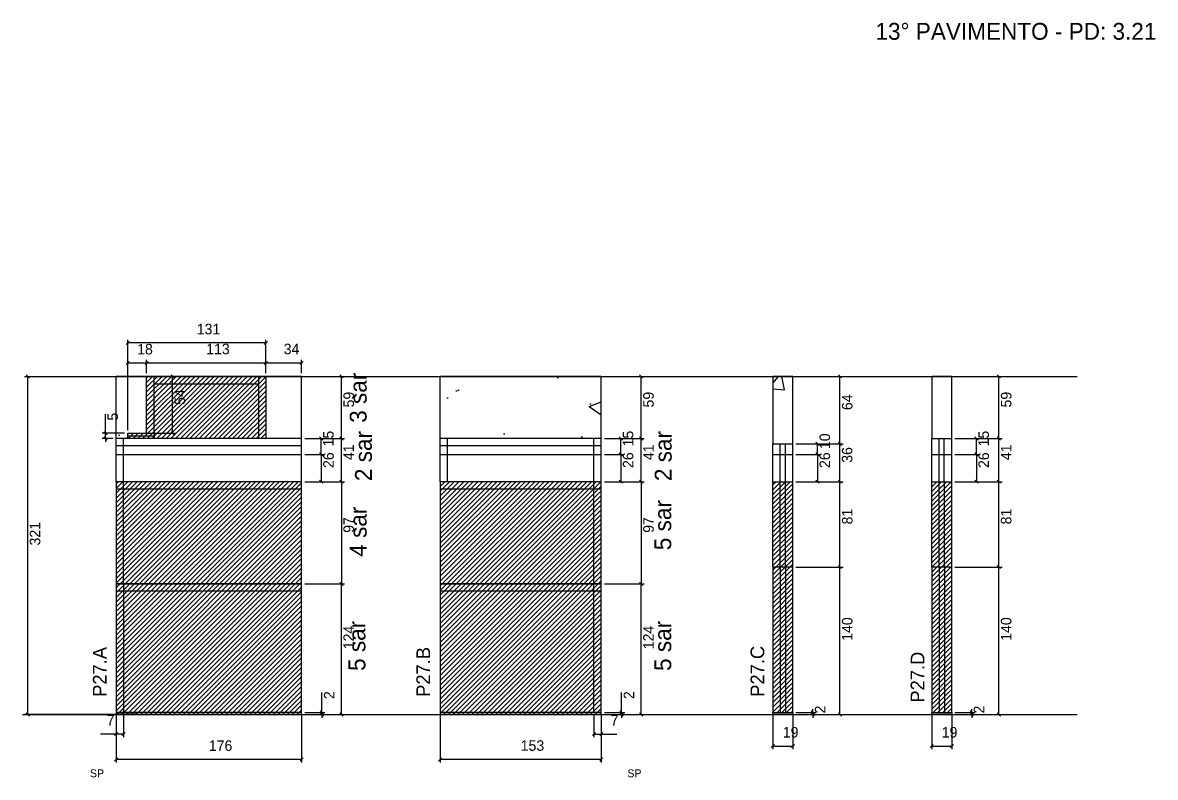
# Model space of a CAD drawing. Header units: metres. Extents: x 4937 to 9017, y 4087 to 4819.
# Drawn here: x 6357 to 7432, y 4088 to 4805 of the extents above; entities that cross this region are included whole.
import ezdxf

# ---------------------------------------------------------------- set-up
doc = ezdxf.new("R2010")
doc.units = ezdxf.units.M
for name, color, linetype in [('COTA', 7, 'Continuous'), ('Hachura', 7, 'Continuous'), ('NIVEL 2° PAV.', 7, 'Continuous'), ('NOMENCLATURA', 7, 'Continuous'), ('Nível', 7, 'Continuous'), ('Painéis', 7, 'Continuous'), ('SARR_2.2x7', 7, 'Continuous'), ('SARR_EDITAR', 7, 'Continuous'), ('texto', 7, 'Continuous'), ('Texto Seção', 7, 'Continuous')]:
    doc.layers.add(name, color=color, linetype=linetype)

msp = doc.modelspace()

# ---------------------------------------------------------------- hatches: boundary and pattern name
at = {"layer": 'COTA'}
h = msp.add_hatch(dxfattribs=at)
h.set_pattern_fill('AR-CONC')
h.paths.add_polyline_path([(6445.7, 4409.8), (6456.7, 4409.8), (6456.7, 4414.8), (6474.7, 4414.8), (6474.7, 4468.8), (6445.7, 4468.8), (6445.7, 4409.8)])
h = msp.add_hatch(dxfattribs=at)
h.set_pattern_fill('AR-CONC')
h.paths.add_polyline_path([(6621.7, 4409.8), (6621.7, 4468.8), (6587.7, 4468.8), (6587.7, 4409.8), (6621.7, 4409.8)])
h = msp.add_hatch(dxfattribs=at)
h.set_pattern_fill('AR-CONC')
h.paths.add_polyline_path([(6906.1, 4409.8), (6906.1, 4468.8), (6753.1, 4468.8), (6753.1, 4409.8), (6906.1, 4409.8)])
h = msp.add_hatch(dxfattribs=at)
h.set_pattern_fill('AR-CONC')
h.paths.add_polyline_path([(7087.8, 4468.8), (7068.8, 4468.8), (7068.8, 4404.8), (7087.8, 4404.8), (7087.8, 4468.8)])
h = msp.add_hatch(dxfattribs=at)
h.set_pattern_fill('AR-CONC')
h.paths.add_polyline_path([(7238.6, 4468.8), (7219.6, 4468.8), (7219.6, 4409.8), (7238.6, 4409.8), (7238.6, 4468.8)])
at = {"layer": 'Hachura'}
h = msp.add_hatch(dxfattribs=at)
h.set_pattern_fill('ANSI31')
h.paths.add_polyline_path([(6474.7, 4468.8), (6474.7, 4414.8), (6456.7, 4414.8), (6456.7, 4409.8), (6587.7, 4409.8), (6587.7, 4468.8), (6474.7, 4468.8)])
h = msp.add_hatch(dxfattribs=at)
h.set_pattern_fill('ANSI31')
h.paths.add_polyline_path([(6621.7, 4368.8), (6445.7, 4368.8), (6445.7, 4147.8), (6621.7, 4147.8), (6621.7, 4368.8)])
h = msp.add_hatch(dxfattribs=at)
h.set_pattern_fill('ANSI31')
h.paths.add_polyline_path([(6906.1, 4368.8), (6753.1, 4368.8), (6753.1, 4147.8), (6906.1, 4147.8), (6906.1, 4368.8)])
h = msp.add_hatch(dxfattribs=at)
h.set_pattern_fill('ANSI31')
h.paths.add_polyline_path([(7087.8, 4368.8), (7068.8, 4368.8), (7068.8, 4149.8), (7087.8, 4149.8), (7087.8, 4368.8)])
h = msp.add_hatch(dxfattribs=at)
h.set_pattern_fill('ANSI31')
h.paths.add_polyline_path([(7238.6, 4368.8), (7219.6, 4368.8), (7219.6, 4149.8), (7238.6, 4149.8), (7238.6, 4368.8)])

# ---------------------------------------------------------------- linework, layer by layer
at = {"layer": 'COTA', "color": 4, "lineweight": 25}
for p, q in [((6456.7, 4471.8), (6456.7, 4503.5)), ((6587.7, 4471.8), (6587.7, 4503.5)), ((6587.7, 4500.5), (6456.7, 4500.5)), ((6456.7, 4417.8), (6456.7, 4484.5)), ((6474.7, 4471.8), (6474.7, 4484.5)), ((6474.7, 4471.8), (6474.7, 4484.5)), ((6587.7, 4471.8), (6587.7, 4484.5)), ((6587.7, 4471.8), (6587.7, 4484.5)), ((6621.7, 4471.8), (6621.7, 4484.5)), ((6456.7, 4481.5), (6474.7, 4481.5)), ((6474.7, 4481.5), (6587.7, 4481.5)), ((6587.7, 4481.5), (6621.7, 4481.5)), ((6477.7, 4468.8), (6502.3, 4468.8)), ((6499.3, 4414.8), (6499.3, 4468.8)), ((6624.7, 4468.8), (6662.5, 4468.8)), ((6659.5, 4409.8), (6659.5, 4468.8)), ((6909.1, 4468.8), (6946.9, 4468.8)), ((6943.9, 4409.8), (6943.9, 4468.8)), ((7090.8, 4468.8), (7135.5, 4468.8)), ((7132.5, 4404.8), (7132.5, 4468.8)), ((7241.6, 4468.8), (7286.3, 4468.8)), ((7283.3, 4409.8), (7283.3, 4468.8)), ((6435.6, 4414.8), (6435.6, 4432.9)), ((6453.7, 4414.8), (6432.6, 4414.8)), ((6442.7, 4409.8), (6432.6, 4409.8)), ((6435.6, 4409.8), (6435.6, 4414.8)), ((6435.6, 4409.8), (6435.6, 4406.8)), ((6477.7, 4414.8), (6502.3, 4414.8)), ((6624.7, 4409.8), (6662.5, 4409.8)), ((6909.1, 4409.8), (6946.9, 4409.8)), ((7241.6, 4409.8), (7286.3, 4409.8)), ((7090.8, 4404.8), (7135.5, 4404.8)), ((6624.7, 4368.8), (6662.5, 4368.8)), ((6659.5, 4368.8), (6659.5, 4271.8)), ((6909.1, 4368.8), (6946.9, 4368.8)), ((6943.9, 4368.8), (6943.9, 4271.8)), ((7090.8, 4368.8), (7135.5, 4368.8)), ((7132.5, 4287.8), (7132.5, 4368.8)), ((7241.6, 4368.8), (7286.3, 4368.8)), ((7283.3, 4287.8), (7283.3, 4368.8)), ((7090.8, 4287.8), (7135.5, 4287.8)), ((7090.8, 4287.8), (7135.5, 4287.8)), ((7132.5, 4147.8), (7132.5, 4287.8)), ((7241.6, 4287.8), (7286.3, 4287.8)), ((7241.6, 4287.8), (7286.3, 4287.8)), ((7283.3, 4147.8), (7283.3, 4287.8)), ((6624.7, 4271.8), (6662.5, 4271.8)), ((6624.7, 4271.8), (6662.5, 4271.8)), ((6659.5, 4147.8), (6659.5, 4271.8)), ((6909.1, 4271.8), (6946.9, 4271.8)), ((6909.1, 4271.8), (6946.9, 4271.8)), ((6943.9, 4147.8), (6943.9, 4271.8)), ((6640.9, 4149.8), (6640.9, 4168.6)), ((6925.3, 4149.8), (6925.3, 4168.6)), ((6624.7, 4149.8), (6643.9, 4149.8)), ((6640.9, 4147.8), (6640.9, 4149.8)), ((6909.1, 4149.8), (6928.3, 4149.8)), ((6925.3, 4147.8), (6925.3, 4149.8)), ((7090.8, 4149.8), (7109.7, 4149.8)), ((7106.7, 4149.8), (7106.7, 4152.8)), ((7106.7, 4147.8), (7106.7, 4149.8)), ((7241.6, 4149.8), (7260.5, 4149.8)), ((7257.5, 4149.8), (7257.5, 4152.8)), ((7257.5, 4147.8), (7257.5, 4149.8)), ((6445.7, 4146.8), (6445.7, 4102.2)), ((6445.7, 4144.8), (6445.7, 4126.3)), ((6452.7, 4146.8), (6452.7, 4126.3)), ((6621.7, 4146.8), (6621.7, 4102.2)), ((6624.7, 4147.8), (6643.9, 4147.8)), ((6624.7, 4147.8), (6662.5, 4147.8)), ((6640.9, 4147.8), (6640.9, 4144.8)), ((6753.1, 4146.8), (6753.1, 4102.2)), ((6899.1, 4146.8), (6899.1, 4126.3)), ((6906.1, 4146.8), (6906.1, 4102.2)), ((6906.1, 4144.8), (6906.1, 4126.3)), ((6909.1, 4147.8), (6928.3, 4147.8)), ((6909.1, 4147.8), (6946.9, 4147.8)), ((6925.3, 4147.8), (6925.3, 4144.8)), ((7068.8, 4146.8), (7068.8, 4114.9)), ((7087.8, 4146.8), (7087.8, 4114.9)), ((7090.8, 4147.8), (7109.7, 4147.8)), ((7090.8, 4147.8), (7135.5, 4147.8)), ((7106.7, 4147.8), (7106.7, 4144.8)), ((7219.6, 4146.8), (7219.6, 4114.9)), ((7238.6, 4146.8), (7238.6, 4114.9)), ((7241.6, 4147.8), (7260.5, 4147.8)), ((7241.6, 4147.8), (7286.3, 4147.8)), ((7257.5, 4147.8), (7257.5, 4144.8)), ((6445.7, 4129.3), (6430.9, 4129.3)), ((6452.7, 4129.3), (6445.7, 4129.3)), ((6899.1, 4129.3), (6906.1, 4129.3)), ((6906.1, 4129.3), (6920.8, 4129.3)), ((7068.8, 4117.9), (7087.8, 4117.9)), ((7219.6, 4117.9), (7238.6, 4117.9)), ((6621.7, 4105.2), (6445.7, 4105.2)), ((6906.1, 4105.2), (6753.1, 4105.2))]:
    msp.add_line(p, q, dxfattribs=at)
at = {"layer": 'COTA', "color": 0, "lineweight": 25}
for p, q in [((6458.2, 4502), (6455.2, 4499)), ((6586.2, 4499), (6589.2, 4502)), ((6458.2, 4483), (6455.2, 4480)), ((6473.2, 4480), (6476.2, 4483)), ((6476.2, 4483), (6473.2, 4480)), ((6586.2, 4480), (6589.2, 4483)), ((6589.2, 4483), (6586.2, 4480)), ((6620.2, 4480), (6623.2, 4483)), ((6500.8, 4467.3), (6497.8, 4470.3)), ((6661, 4467.3), (6658, 4470.3)), ((6945.4, 4467.3), (6942.4, 4470.3)), ((7134, 4467.3), (7131, 4470.3)), ((7284.8, 4467.3), (7281.8, 4470.3)), ((6434.1, 4416.3), (6437.1, 4413.3)), ((6437.1, 4408.3), (6434.1, 4411.3)), ((6497.8, 4416.3), (6500.8, 4413.3)), ((6658, 4411.3), (6661, 4408.3)), ((6942.4, 4411.3), (6945.4, 4408.3)), ((7281.8, 4411.3), (7284.8, 4408.3)), ((7131, 4406.3), (7134, 4403.3)), ((6661, 4367.3), (6658, 4370.3)), ((6945.4, 4367.3), (6942.4, 4370.3)), ((7134, 4367.3), (7131, 4370.3)), ((7284.8, 4367.3), (7281.8, 4370.3)), ((7134, 4286.3), (7131, 4289.3)), ((7131, 4289.3), (7134, 4286.3)), ((7284.8, 4286.3), (7281.8, 4289.3)), ((7281.8, 4289.3), (7284.8, 4286.3)), ((6661, 4270.3), (6658, 4273.3)), ((6658, 4273.3), (6661, 4270.3)), ((6945.4, 4270.3), (6942.4, 4273.3)), ((6942.4, 4273.3), (6945.4, 4270.3)), ((6639.4, 4151.3), (6642.4, 4148.3)), ((6642.4, 4146.3), (6639.4, 4149.3)), ((6658, 4149.3), (6661, 4146.3)), ((6923.8, 4151.3), (6926.8, 4148.3)), ((6926.8, 4146.3), (6923.8, 4149.3)), ((6942.4, 4149.3), (6945.4, 4146.3)), ((7105.2, 4151.3), (7108.2, 4148.3)), ((7108.2, 4146.3), (7105.2, 4149.3)), ((7131, 4149.3), (7134, 4146.3)), ((7256, 4151.3), (7259, 4148.3)), ((7259, 4146.3), (7256, 4149.3)), ((7281.8, 4149.3), (7284.8, 4146.3)), ((6447.2, 4130.8), (6444.2, 4127.8)), ((6451.2, 4127.8), (6454.2, 4130.8)), ((6900.6, 4130.8), (6897.6, 4127.8)), ((6904.6, 4127.8), (6907.6, 4130.8)), ((7070.3, 4119.4), (7067.3, 4116.4)), ((7086.3, 4116.4), (7089.3, 4119.4)), ((7221.1, 4119.4), (7218.1, 4116.4)), ((7237.1, 4116.4), (7240.1, 4119.4)), ((6447.2, 4106.7), (6444.2, 4103.7)), ((6620.2, 4103.7), (6623.2, 4106.7)), ((6754.6, 4106.7), (6751.6, 4103.7)), ((6904.6, 4103.7), (6907.6, 4106.7))]:
    msp.add_line(p, q, dxfattribs=at)
at = {"layer": 'COTA', "color": 241, "lineweight": 25}
for p, q in [((6474.7, 4468.8), (6445.7, 4468.8)), ((6445.7, 4409.8), (6445.7, 4468.8)), ((6621.7, 4468.8), (6587.7, 4468.8)), ((6621.7, 4409.8), (6621.7, 4468.8)), ((6906.1, 4468.8), (6753.1, 4468.8)), ((6753.1, 4409.8), (6753.1, 4468.8)), ((6906.1, 4409.8), (6906.1, 4468.8))]:
    msp.add_line(p, q, dxfattribs=at)
for points in [[(7087.8, 4404.8), (7087.8, 4468.8), (7068.8, 4468.8), (7068.8, 4404.8)], [(7238.6, 4409.8), (7238.6, 4468.8), (7219.6, 4468.8), (7219.6, 4409.8)]]:
    msp.add_lwpolyline(points, dxfattribs=at)
at = {"layer": 'NIVEL 2° PAV.', "color": 4, "lineweight": 25}
for p, q in [((6358.7, 4468.8), (6364.9, 4468.8)), ((6361.9, 4147.8), (6361.9, 4468.8)), ((6466.4, 4147.8), (6358.9, 4147.8))]:
    msp.add_line(p, q, dxfattribs=at)
at = {"layer": 'NIVEL 2° PAV.', "color": 0, "lineweight": 25}
for p, q in [((6363.4, 4467.3), (6360.4, 4470.3)), ((6360.4, 4149.3), (6363.4, 4146.3))]:
    msp.add_line(p, q, dxfattribs=at)
at = {"layer": 'Nível', "color": 4, "lineweight": 25}
for p, q in [((6364.9, 4468.8), (7357.7, 4468.8)), ((6357, 4147.8), (7357.7, 4147.8))]:
    msp.add_line(p, q, dxfattribs=at)
at = {"layer": 'Painéis', "color": 200, "lineweight": 25}
for p, q in [((6474.7, 4414.8), (6474.7, 4468.8)), ((6587.7, 4468.8), (6474.7, 4468.8)), ((6587.7, 4468.8), (6587.7, 4409.8)), ((6621.7, 4409.8), (6445.7, 4409.8)), ((6445.7, 4368.8), (6445.7, 4409.8)), ((6456.7, 4414.8), (6474.7, 4414.8)), ((6456.7, 4409.8), (6456.7, 4414.8)), ((6621.7, 4368.8), (6621.7, 4409.8)), ((6906.1, 4409.8), (6753.1, 4409.8)), ((6753.1, 4368.8), (6753.1, 4409.8)), ((6906.1, 4368.8), (6906.1, 4409.8)), ((7219.6, 4409.8), (7238.6, 4409.8)), ((7219.6, 4368.8), (7219.6, 4409.8)), ((7238.6, 4368.8), (7238.6, 4409.8)), ((7068.8, 4404.8), (7087.8, 4404.8)), ((7068.8, 4368.8), (7068.8, 4404.8)), ((7087.8, 4368.8), (7087.8, 4404.8)), ((6445.7, 4394.8), (6621.7, 4394.8)), ((6753.1, 4394.8), (6906.1, 4394.8)), ((7068.8, 4394.8), (7087.8, 4394.8)), ((7219.6, 4394.8), (7238.6, 4394.8)), ((6445.7, 4368.8), (6445.7, 4271.8)), ((6621.7, 4368.8), (6445.7, 4368.8)), ((6621.7, 4271.8), (6621.7, 4368.8)), ((6753.1, 4368.8), (6753.1, 4271.8)), ((6906.1, 4368.8), (6753.1, 4368.8)), ((6906.1, 4271.8), (6906.1, 4368.8)), ((7068.8, 4287.8), (7068.8, 4368.8)), ((7068.8, 4368.8), (7087.8, 4368.8)), ((7087.8, 4287.8), (7087.8, 4368.8)), ((7219.6, 4287.8), (7219.6, 4368.8)), ((7219.6, 4368.8), (7238.6, 4368.8)), ((7238.6, 4287.8), (7238.6, 4368.8)), ((7068.8, 4287.8), (7068.8, 4149.8)), ((7087.8, 4287.8), (7068.8, 4287.8)), ((7087.8, 4149.8), (7087.8, 4287.8)), ((7219.6, 4287.8), (7219.6, 4149.8)), ((7238.6, 4287.8), (7219.6, 4287.8)), ((7238.6, 4149.8), (7238.6, 4287.8)), ((6445.7, 4271.8), (6445.7, 4147.8)), ((6445.7, 4271.8), (6621.7, 4271.8)), ((6621.7, 4271.8), (6445.7, 4271.8)), ((6621.7, 4147.8), (6621.7, 4271.8)), ((6753.1, 4271.8), (6753.1, 4147.8)), ((6753.1, 4271.8), (6906.1, 4271.8)), ((6906.1, 4271.8), (6753.1, 4271.8)), ((6906.1, 4147.8), (6906.1, 4271.8)), ((6445.7, 4149.8), (6621.7, 4149.8)), ((6753.1, 4149.8), (6906.1, 4149.8)), ((7068.8, 4149.8), (7087.8, 4149.8)), ((7219.6, 4149.8), (7238.6, 4149.8))]:
    msp.add_line(p, q, dxfattribs=at)
at = {"layer": 'Painéis', "color": 4, "lineweight": 25}
for p, q in [((6624.7, 4409.8), (6662.5, 4409.8)), ((6624.7, 4409.8), (6643.3, 4409.8)), ((6640.3, 4394.8), (6640.3, 4409.8)), ((6659.5, 4368.8), (6659.5, 4409.8)), ((6909.1, 4409.8), (6946.9, 4409.8)), ((6909.1, 4409.8), (6927.6, 4409.8)), ((6924.6, 4394.8), (6924.6, 4409.8)), ((6943.9, 4368.8), (6943.9, 4409.8)), ((7241.6, 4409.8), (7286.3, 4409.8)), ((7241.6, 4409.8), (7265, 4409.8)), ((7262, 4394.8), (7262, 4409.8)), ((7283.3, 4368.8), (7283.3, 4409.8)), ((7090.8, 4404.8), (7135.5, 4404.8)), ((7090.8, 4404.8), (7114.2, 4404.8)), ((7111.2, 4394.8), (7111.2, 4404.8)), ((7132.5, 4368.8), (7132.5, 4404.8)), ((6624.7, 4394.8), (6643.3, 4394.8)), ((6624.7, 4394.8), (6643.3, 4394.8)), ((6640.3, 4394.8), (6640.3, 4368.8)), ((6909.1, 4394.8), (6927.6, 4394.8)), ((6909.1, 4394.8), (6927.6, 4394.8)), ((6924.6, 4394.8), (6924.6, 4368.8)), ((7090.8, 4394.8), (7114.2, 4394.8)), ((7090.8, 4394.8), (7114.2, 4394.8)), ((7111.2, 4394.8), (7111.2, 4368.8)), ((7241.6, 4394.8), (7265, 4394.8)), ((7241.6, 4394.8), (7265, 4394.8)), ((7262, 4394.8), (7262, 4368.8)), ((6624.7, 4368.8), (6662.5, 4368.8)), ((6624.7, 4368.8), (6643.3, 4368.8)), ((6909.1, 4368.8), (6946.9, 4368.8)), ((6909.1, 4368.8), (6927.6, 4368.8)), ((7090.8, 4368.8), (7135.5, 4368.8)), ((7090.8, 4368.8), (7114.2, 4368.8)), ((7241.6, 4368.8), (7286.3, 4368.8)), ((7241.6, 4368.8), (7265, 4368.8))]:
    msp.add_line(p, q, dxfattribs=at)
at = {"layer": 'Painéis', "color": 0, "lineweight": 25}
for p, q in [((6641.8, 4408.3), (6638.8, 4411.3)), ((6661, 4408.3), (6658, 4411.3)), ((6926.1, 4408.3), (6923.1, 4411.3)), ((6945.4, 4408.3), (6942.4, 4411.3)), ((7263.5, 4408.3), (7260.5, 4411.3)), ((7284.8, 4408.3), (7281.8, 4411.3)), ((6641.8, 4393.3), (6638.8, 4396.3)), ((6638.8, 4396.3), (6641.8, 4393.3)), ((6926.1, 4393.3), (6923.1, 4396.3)), ((6923.1, 4396.3), (6926.1, 4393.3)), ((7112.7, 4403.3), (7109.7, 4406.3)), ((7112.7, 4393.3), (7109.7, 4396.3)), ((7109.7, 4396.3), (7112.7, 4393.3)), ((7134, 4403.3), (7131, 4406.3)), ((7263.5, 4393.3), (7260.5, 4396.3)), ((7260.5, 4396.3), (7263.5, 4393.3)), ((6638.8, 4370.3), (6641.8, 4367.3)), ((6658, 4370.3), (6661, 4367.3)), ((6923.1, 4370.3), (6926.1, 4367.3)), ((6942.4, 4370.3), (6945.4, 4367.3)), ((7109.7, 4370.3), (7112.7, 4367.3)), ((7131, 4370.3), (7134, 4367.3)), ((7260.5, 4370.3), (7263.5, 4367.3)), ((7281.8, 4370.3), (7284.8, 4367.3))]:
    msp.add_line(p, q, dxfattribs=at)
at = {"layer": 'Painéis', "color": 200, "lineweight": 25}
for points in [[(6621.7, 4149.8), (6445.7, 4149.8), (6445.7, 4147.8), (6621.7, 4147.8)], [(6906.1, 4149.8), (6753.1, 4149.8), (6753.1, 4147.8), (6906.1, 4147.8)], [(7068.8, 4149.8), (7087.8, 4149.8), (7087.8, 4147.8), (7068.8, 4147.8)], [(7219.6, 4149.8), (7238.6, 4149.8), (7238.6, 4147.8), (7219.6, 4147.8)]]:
    msp.add_lwpolyline(points, close=True, dxfattribs=at)
at = {"layer": 'SARR_2.2x7', "color": 40, "lineweight": 25}
for p, q in [((6481.7, 4414.8), (6481.7, 4468.8)), ((6481.7, 4461.8), (6580.7, 4461.8)), ((6580.7, 4468.8), (6580.7, 4409.8)), ((6452.7, 4368.8), (6452.7, 4409.8)), ((6474.7, 4414.8), (6481.7, 4414.8)), ((6760.1, 4368.8), (6760.1, 4409.8)), ((6899.1, 4368.8), (6899.1, 4409.8)), ((7226.6, 4368.8), (7226.6, 4409.8)), ((7231.5, 4368.8), (7231.5, 4409.8)), ((6621.7, 4402.8), (6445.7, 4402.8)), ((6906.1, 4402.8), (6753.1, 4402.8)), ((7075.8, 4368.8), (7075.8, 4404.8)), ((7080.7, 4368.8), (7080.7, 4404.8)), ((6452.7, 4271.8), (6452.7, 4368.8)), ((6899.1, 4271.8), (6899.1, 4368.8)), ((7075.8, 4287.8), (7075.8, 4368.8)), ((7080.8, 4287.8), (7080.8, 4368.8)), ((7226.6, 4287.8), (7226.6, 4368.8)), ((7231.6, 4287.8), (7231.6, 4368.8)), ((6621.7, 4361.8), (6445.7, 4361.8)), ((6906.1, 4361.8), (6753.1, 4361.8)), ((7075.8, 4287.8), (7075.8, 4149.8)), ((7080.8, 4287.8), (7080.8, 4149.8)), ((7226.6, 4287.8), (7226.6, 4149.8)), ((7231.6, 4287.8), (7231.6, 4149.8)), ((6452.7, 4271.8), (6452.7, 4147.8)), ((6899.1, 4149.8), (6899.1, 4271.8)), ((6621.7, 4264.8), (6445.7, 4264.8)), ((6906.1, 4264.8), (6753.1, 4264.8))]:
    msp.add_line(p, q, dxfattribs=at)
at = {"layer": 'SARR_EDITAR', "color": 141, "lineweight": 25}
for p, q in [((6456.7, 4412.3), (6481.7, 4412.3)), ((6481.7, 4414.8), (6481.7, 4409.8))]:
    msp.add_line(p, q, dxfattribs=at)

# ---------------------------------------------------------------- texts
at = {"layer": 'COTA', "color": 240, "lineweight": 25}
for s, p in [('131', (6522.2, 4508.7)), ('18', (6465.7, 4489.6)), ('113', (6531.2, 4489.8)), ('34', (6604.7, 4489.8)), ('7', (6436.8, 4137.4)), ('7', (6914.9, 4137.4)), ('19', (7078.3, 4126)), ('19', (7229.1, 4126)), ('176', (6533.7, 4113.3)), ('153', (6829.6, 4113.4))]:
    msp.add_text(s, height=10, dxfattribs=at).set_placement(p)
for s, p in [('54', (6511.2, 4441.8)), ('59', (6671.4, 4439.3)), ('59', (6955.8, 4439.3)), ('64', (7144.4, 4436.8)), ('59', (7295.2, 4439.3)), ('5', (6447.5, 4426.8)), ('81', (7144.4, 4328.3)), ('81', (7295.2, 4328.3)), ('97', (6671.4, 4320.3)), ('97', (6955.8, 4320.3)), ('140', (7144.4, 4217.8)), ('140', (7295.2, 4217.8)), ('124', (6671.4, 4209.8)), ('124', (6955.8, 4209.8)), ('2', (6652.9, 4162.5)), ('2', (6937.3, 4162.5)), ('2', (7118.7, 4148.8)), ('2', (7269.5, 4148.8))]:
    msp.add_text(s, height=10, rotation=90, dxfattribs=at).set_placement(p)
at = {"layer": 'NIVEL 2° PAV.', "color": 240, "lineweight": 25}
msp.add_text('321', height=10, rotation=90, dxfattribs=at).set_placement((6373.7, 4308.3))
at = {"layer": 'NOMENCLATURA', "color": 2, "lineweight": 25}
msp.add_text('13° PAVIMENTO - PD: 3.21', height=16, dxfattribs=at).set_placement((7166.2, 4788.3))
at = {"layer": 'NOMENCLATURA', "color": 7, "lineweight": 25}
for s, p in [('3 sar', (6683.4, 4424.7)), ('2 sar', (6688.4, 4369.4)), ('2 sar', (6972.8, 4369.4)), ('4 sar', (6683.4, 4297.6)), ('5 sar', (6972.4, 4303.8)), ('5 sar', (6682.2, 4189.2)), ('5 sar', (6972.4, 4189.2))]:
    msp.add_text(s, height=16, rotation=90, dxfattribs=at).set_placement(p)
at = {"layer": 'Painéis', "color": 240, "lineweight": 25}
for s, p in [('15', (6652.1, 4402.3)), ('15', (6936.5, 4402.3)), ('10', (7123.1, 4399.8)), ('15', (7273.9, 4402.3)), ('26', (6652.2, 4381.8)), ('41', (6671.4, 4389.3)), ('26', (6936.5, 4381.8)), ('41', (6955.8, 4389.3)), ('26', (7123.1, 4381.8)), ('36', (7144.3, 4386.8)), ('26', (7273.9, 4381.8)), ('41', (7295.2, 4389.3))]:
    msp.add_text(s, height=10, rotation=90, dxfattribs=at).set_placement(p)
at = {"layer": 'texto', "color": 0, "lineweight": 25}
for p in [(6420.9, 4088.3), (6930.8, 4088.3)]:
    msp.add_text('SP', height=7.5, dxfattribs=at).set_placement(p)
at = {"layer": 'Texto Seção', "color": 7, "lineweight": 15}
for s, p in [('P27.A', (6436.7, 4164.6)), ('P27.B', (6743.6, 4164.6)), ('P27.C', (7060.7, 4164.7)), ('P27.D', (7212.6, 4159.1))]:
    msp.add_text(s, height=13, rotation=90, dxfattribs=at).set_placement(p)

doc.saveas('drawing.dxf')
